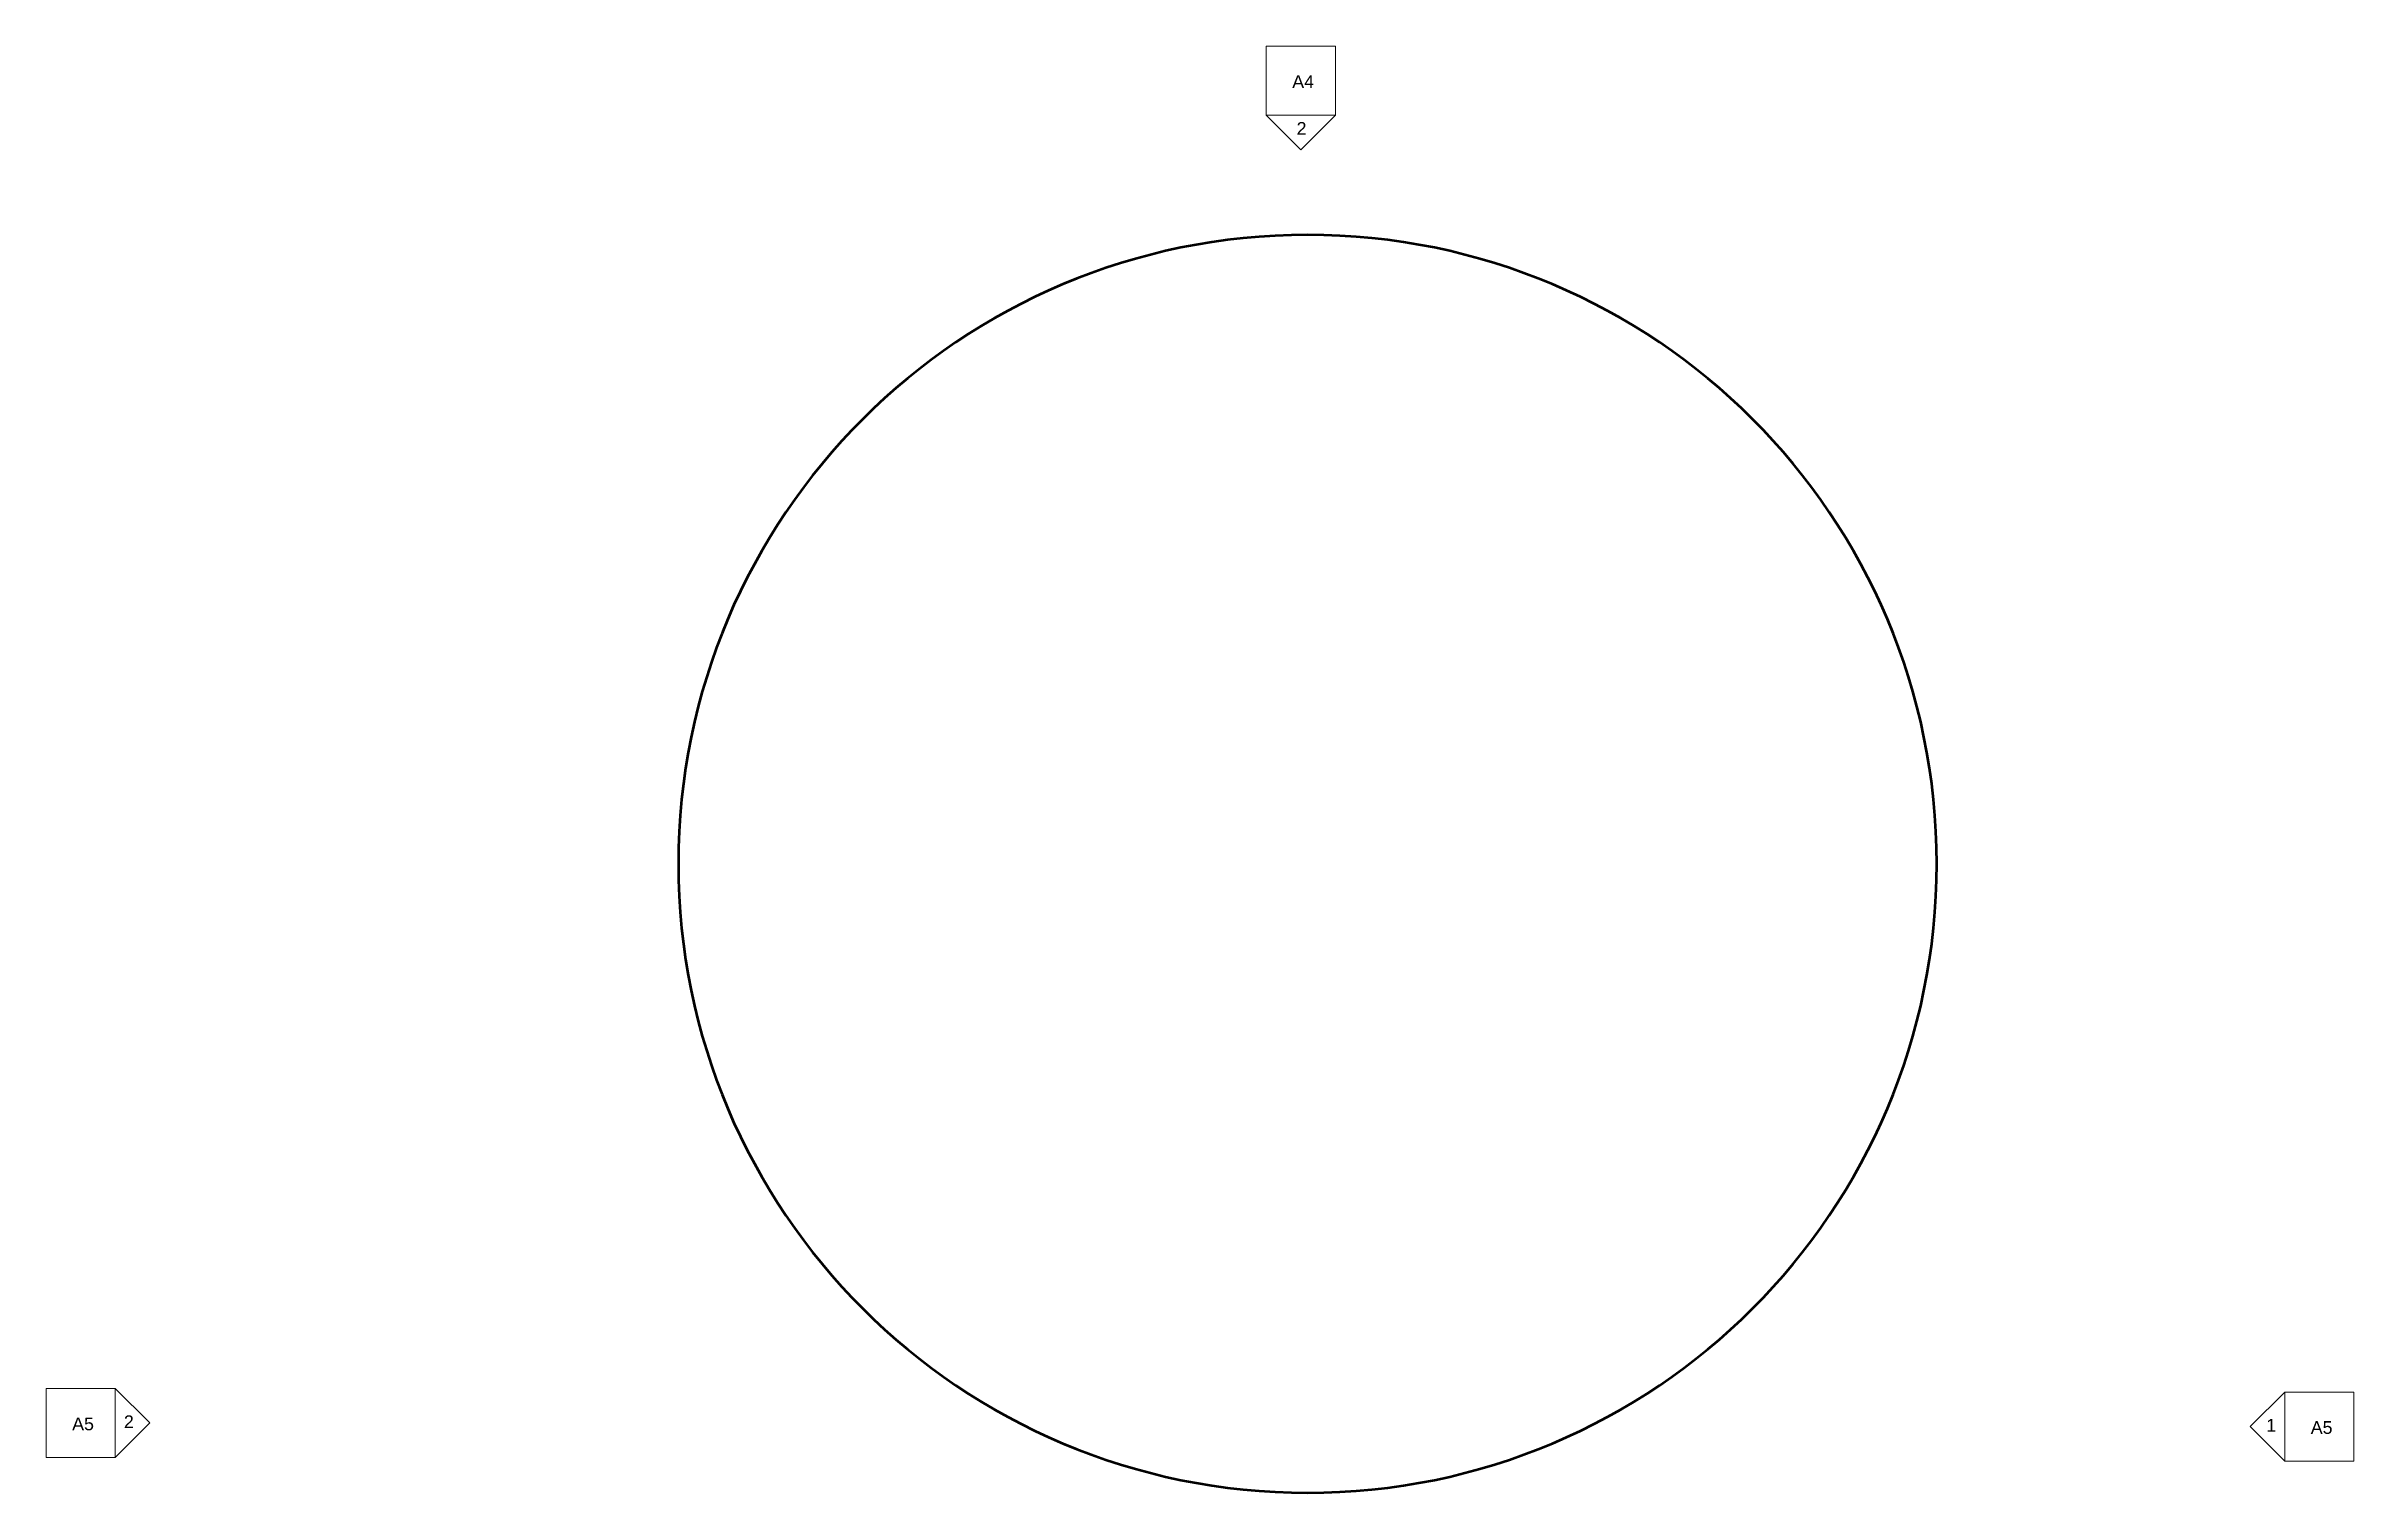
# Model space of a CAD drawing. Header units: inches. Extents: x -870 to 733, y -1250 to 961.
# Drawn here: x -870 to 733, y -44 to 961 of the extents above; entities outside this region: 4.
import ezdxf

# ---------------------------------------------------------------- set-up
doc = ezdxf.new("R2010")
doc.units = ezdxf.units.IN
doc.header["$MEASUREMENT"] = 0
doc.layers.add('A-ROOF', color=132, linetype='Continuous', lineweight=13)
doc.layers.add('G-ANNO-SYMB', color=111, linetype='Continuous', lineweight=9)
doc.styles.add('Arial', font='arial.ttf', dxfattribs={"height": 8.851796})

# ---------------------------------------------------------------- blocks, each defined once
blk = doc.blocks.new('Elevation - Detail Number-164347-Staff Room Roof')
at = {"layer": 'G-ANNO-SYMB'}
for p, q in [((-0.25, -0.25), (-0.25, 0.25)), ((-0.25, 0.25), (0.25, 0.25)), ((0.25, 0.25), (0.25, -0.25)), ((0.25, -0.25), (-0.25, -0.25))]:
    blk.add_line(p, q, dxfattribs=at)
blk = doc.blocks.new('Elevation - Detail Number-164074-Staff Room Roof')
at = {"layer": 'G-ANNO-SYMB'}
for p, q in [((0, 0.25), (-0.25, 0)), ((0.25, 0), (0, 0.25)), ((-0.25, 0), (0.25, 0))]:
    blk.add_line(p, q, dxfattribs=at)

msp = doc.modelspace()

# ---------------------------------------------------------------- linework, layer by layer
at = {"layer": 'A-ROOF', "lineweight": 50}
for start, end in [(0, 180), (180, 0)]:
    msp.add_arc((5.9, 393), 437, start, end, dxfattribs=at)

# ---------------------------------------------------------------- block references
at = {"layer": 'G-ANNO-SYMB', "xscale": 95.99999999999994, "yscale": 95.99999999999994, "zscale": 95.99999999999994}
for name, p in [('Elevation - Detail Number-164347-Staff Room Roof', (1.2, 937.1)), ('Elevation - Detail Number-164347-Staff Room Roof', (-846.2, 4.5)), ('Elevation - Detail Number-164347-Staff Room Roof', (708.6, 2)), ('Elevation - Detail Number-164074-Staff Room Roof', (-15.7, -1202.3)), ('Elevation - Detail Number-164347-Staff Room Roof', (-15.7, -1226.3))]:
    msp.add_blockref(name, p, dxfattribs=at)
at = {"layer": 'G-ANNO-SYMB', "extrusion": (0, 0, -1), "xscale": 95.99999999999994, "yscale": 95.99999999999994, "zscale": 95.99999999999994}
for p, rotation in [((-1.2, 913.1), 180), ((822.2, 4.5), 90.00000000000038)]:
    msp.add_blockref('Elevation - Detail Number-164074-Staff Room Roof', p, dxfattribs=dict(at, rotation=rotation))
at = {"layer": 'G-ANNO-SYMB', "xscale": 95.99999999999994, "yscale": 95.99999999999994, "zscale": 95.99999999999994, "rotation": 90}
msp.add_blockref('Elevation - Detail Number-164074-Staff Room Roof', (684.6, 2), dxfattribs=at)

# ---------------------------------------------------------------- next in the draw order: texts
at = {"layer": 'G-ANNO-SYMB', "char_height": 8.85, "attachment_point": 2, "line_spacing_factor": 0.938532, "style": 'Arial', "bg_fill": 3, "box_fill_scale": 1.25, "bg_fill_color": 0, "bg_fill_transparency": 0}
for s, insert, width in [('A4', (2.8, 940.9), 18.036), ('2', (1.7, 908.4), 8.208), ('A5', (-844.6, 8.3), 18.036), ('2', (-812.8, 9.8), 8.208), ('1', (675.1, 7.3), 8.208), ('A5', (710.2, 5.8), 18.036), ('1', (-15.2, -1188), 8.208), ('A4', (-14.2, -1222.5), 18.036)]:
    msp.add_mtext(s, dxfattribs=dict(at, insert=insert, width=width))

doc.saveas('drawing.dxf')
